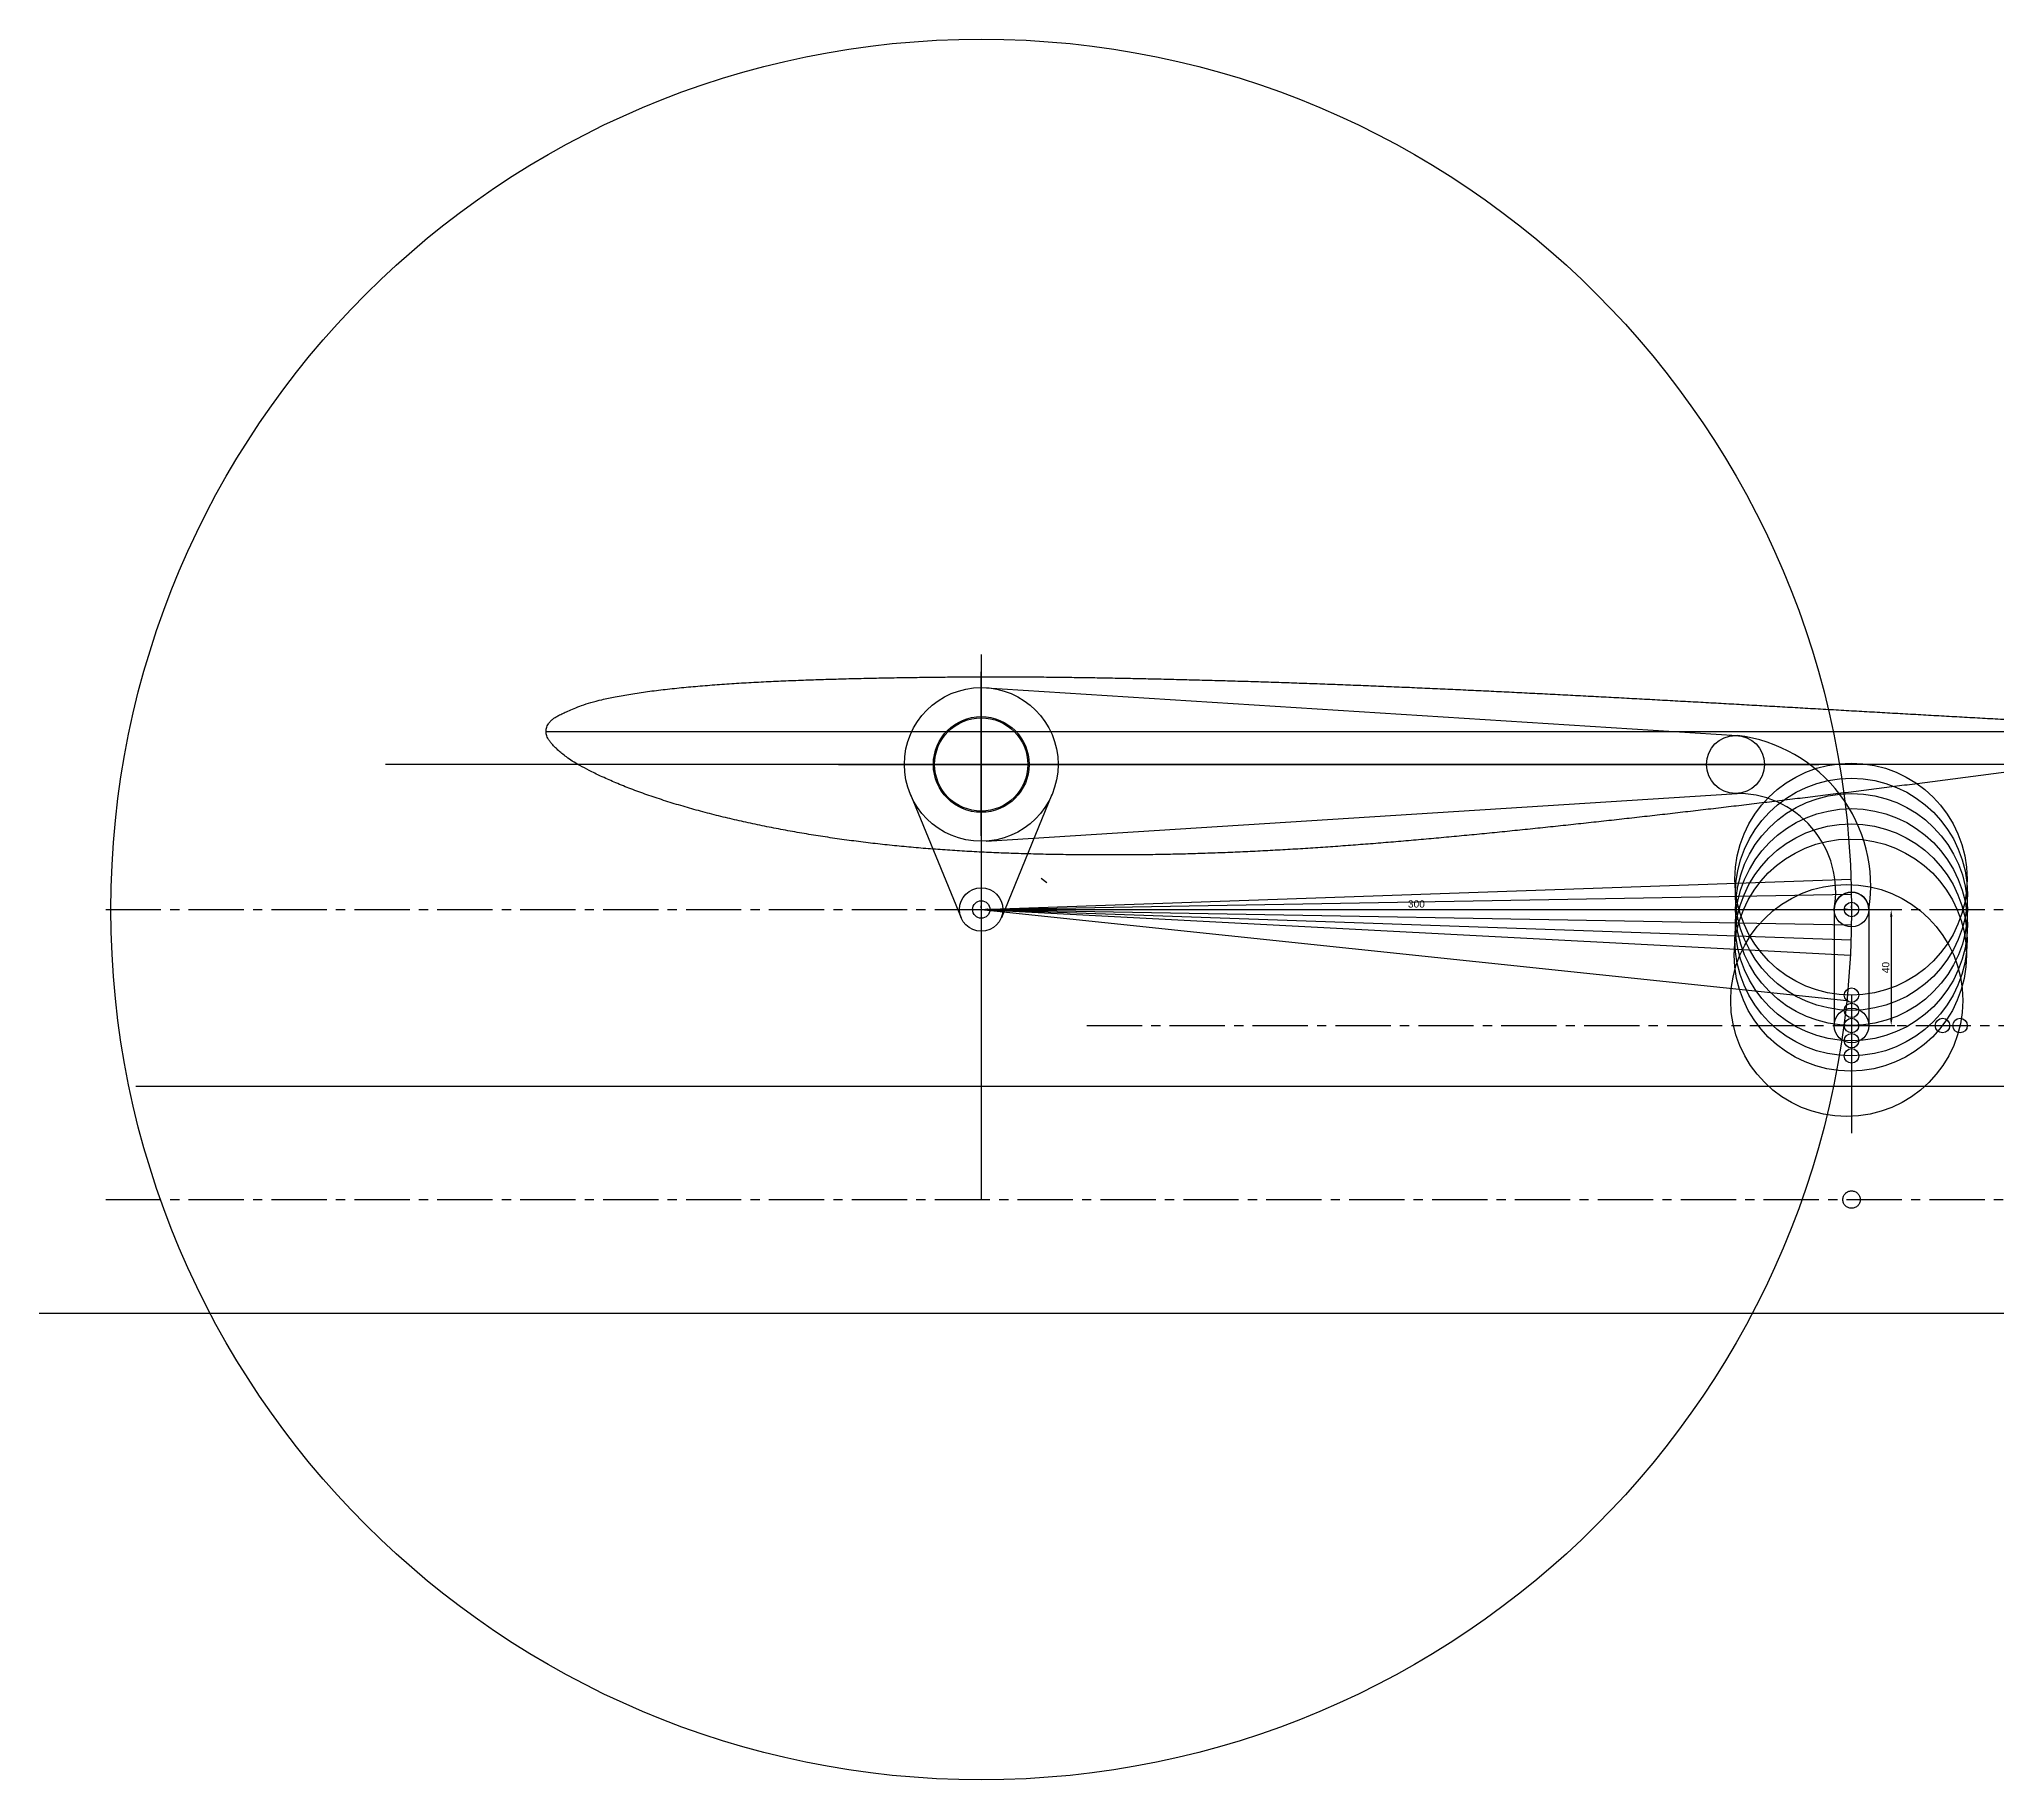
# Model space of a CAD drawing. Header units: millimetres. Extents: x 734 to 2905, y 104 to 2100.
# Drawn here: x 734 to 1409, y 1480 to 2080 of the extents above; entities that cross this region are included whole.
import ezdxf

# ---------------------------------------------------------------- set-up
doc = ezdxf.new("R2010")
doc.units = ezdxf.units.MM
doc.linetypes.add('CENTER2', pattern=[28.575, 19.05, -3.175, 3.175, -3.175])
doc.styles.get("Standard").update_dxf_attribs({"font": 'arial.ttf'})
doc.dimstyles.new('ISO-25', dxfattribs={"dimtxt": 2.5, "dimasz": 2.5, "dimexe": 1.25, "dimexo": 0.625, "dimtad": 1, "dimtxsty": 'Standard', "dimcen": 2.5, "dimadec": 0, "dimazin": 0, "dimtfac": 1, "dimtmove": 0, "dimatfit": 3, "dimfxl": 1, "dimarcsym": 0})

# ---------------------------------------------------------------- blocks, each defined once
blk = doc.blocks.new('*D3')
at = {"color": 0, "lineweight": -2, "transparency": 16777216}
for p, q in [((1359.11, 1779.53), (1373.42, 1779.53)), ((1372.17, 1777.03), (1372.17, 1742.03)), ((1359.11, 1739.53), (1373.42, 1739.53))]:
    blk.add_line(p, q, dxfattribs=at)
at = {"color": 0, "transparency": 16777216}
for points in [[(1371.76, 1777.03), (1372.59, 1777.03), (1372.17, 1779.53)], [(1371.76, 1742.03), (1372.59, 1742.03), (1372.17, 1739.53)]]:
    blk.add_solid(points, dxfattribs=at)
at = {"layer": 'Defpoints', "color": 0, "transparency": 16777216}
for p in [(1358.49, 1779.53), (1358.49, 1739.53), (1372.17, 1739.53)]:
    blk.add_point(p, dxfattribs=at)
at = {"color": 0, "transparency": 16777216, "insert": (1370.27, 1759.53), "char_height": 2.5, "attachment_point": 5, "rotation": 90}
blk.add_mtext('40', dxfattribs=at)
blk = doc.blocks.new('*D4')
at = {"color": 0, "lineweight": -2, "transparency": 16777216}
for p, q in [((1058.49, 1780.16), (1058.49, 1780.78)), ((1060.99, 1779.53), (1355.99, 1779.53)), ((1358.49, 1780.16), (1358.49, 1780.78))]:
    blk.add_line(p, q, dxfattribs=at)
at = {"color": 0, "transparency": 16777216}
for points in [[(1060.99, 1779.95), (1060.99, 1779.12), (1058.49, 1779.53)], [(1355.99, 1779.95), (1355.99, 1779.12), (1358.49, 1779.53)]]:
    blk.add_solid(points, dxfattribs=at)
at = {"layer": 'Defpoints', "color": 0, "transparency": 16777216}
for p in [(1058.49, 1779.53), (1358.49, 1779.53), (1358.49, 1779.53)]:
    blk.add_point(p, dxfattribs=at)
at = {"color": 0, "transparency": 16777216, "insert": (1208.49, 1781.43), "char_height": 2.5, "attachment_point": 5}
blk.add_mtext('300', dxfattribs=at)

msp = doc.modelspace()

# ---------------------------------------------------------------- linework, layer by layer
for p, q in [((1058.49, 1867.466), (1058.49, 1789.277)), ((1058.49, 1804.89), (1058.49, 1861.42)), ((1009.305, 1829.532), (1347.183, 1829.532)), ((1058.49, 1829.532), (1058.49, 1679.532)), ((1058.49, 1829.532), (1318.49, 1829.532)), ((1358.49, 1750.003), (1358.49, 1702.474)), ((767.069, 1718.657), (1609.587, 1718.657)), ((733.749, 1640.407), (1609.587, 1640.407))]:
    msp.add_line(p, q)
at = {"color": 3}
for p, q in [((1058.49, 1859.754), (1058.49, 1799.311)), ((908.543, 1840.87), (1555.189, 1840.87)), ((1634.839, 1829.532), (853.099, 1829.532)), ((1634.839, 1829.532), (853.099, 1829.532)), ((1058.49, 1779.532), (1358.307, 1769.063))]:
    msp.add_line(p, q, dxfattribs=at)
at = {"color": 32, "true_color": 0xcd6928}
for p, q in [((1058.49, 1856.032), (1319.122, 1839.512)), ((1060.222, 1803.089), (1319.124, 1819.553))]:
    msp.add_line(p, q, dxfattribs=at)
at = {"color": 6}
for p, q in [((1058.49, 1829.532), (1058.49, 1779.532)), ((1034.111, 1819.144), (1051.552, 1776.683)), ((1082.869, 1819.144), (1065.427, 1776.683)), ((1058.49, 1779.532), (1358.444, 1774.297)), ((1352.49, 1779.532), (1352.49, 1739.532)), ((1364.49, 1779.532), (1364.49, 1739.532))]:
    msp.add_line(p, q, dxfattribs=at)
at = {"color": 1}
msp.add_line((1058.49, 1779.532), (1358.307, 1790.002), dxfattribs=at)
at = {"color": 143}
msp.add_line((1079.204, 1790.301), (1081.062, 1788.816), dxfattribs=at)
at = {"color": 5}
msp.add_line((1058.49, 1779.532), (1358.444, 1784.768), dxfattribs=at)
at = {"linetype": 'CENTER2'}
for p, q in [((756.699, 1779.532), (1609.587, 1779.532)), ((1094.866, 1739.532), (1947.754, 1739.532)), ((756.699, 1679.532), (1609.587, 1679.532))]:
    msp.add_line(p, q, dxfattribs=at)
at = {"color": 4}
msp.add_line((1058.49, 1779.532), (1356.846, 1748.174), dxfattribs=at)
at = {"color": 2}
msp.add_line((1058.49, 1779.532), (1358.078, 1763.832), dxfattribs=at)
for centre, radius in [((1058.49, 1779.532), 300), ((1058.49, 1829.532), 26.5), ((1058.49, 1829.532), 16.5), ((1358.49, 1779.532), 40), ((1358.49, 1739.532), 2.5)]:
    msp.add_circle(centre, radius)
at = {"color": 3}
for centre, radius in [((1058.49, 1829.532), 16.075), ((1058.49, 1829.532), 16.075), ((1058.49, 1829.532), 16.075), ((1358.307, 1769.062), 40), ((1358.49, 1729.063), 2.5)]:
    msp.add_circle(centre, radius, dxfattribs=at)
at = {"color": 32, "true_color": 0xcd6928}
for centre, radius in [((1318.49, 1829.532), 10), ((1358.49, 1779.532), 6), ((1358.49, 1779.532), 2.5)]:
    msp.add_circle(centre, radius, dxfattribs=at)
at = {"color": 1}
for centre, radius in [((1358.307, 1790.002), 40), ((1358.49, 1750.003), 2.5)]:
    msp.add_circle(centre, radius, dxfattribs=at)
at = {"color": 5}
for centre, radius in [((1358.444, 1784.768), 40), ((1358.49, 1744.768), 2.5)]:
    msp.add_circle(centre, radius, dxfattribs=at)
at = {"color": 6}
for centre, radius in [((1358.444, 1774.297), 40), ((1058.49, 1779.532), 7.5), ((1058.49, 1779.532), 3), ((1358.49, 1739.532), 6), ((1358.49, 1734.297), 2.5)]:
    msp.add_circle(centre, radius, dxfattribs=at)
at = {"color": 2}
for centre, radius in [((1358.078, 1763.832), 40), ((1389.852, 1739.532), 2.5)]:
    msp.add_circle(centre, radius, dxfattribs=at)
at = {"color": 4}
for centre, radius in [((1356.846, 1748.174), 40), ((1395.902, 1739.532), 2.5)]:
    msp.add_circle(centre, radius, dxfattribs=at)
at = {"color": 30, "linetype": 'CENTER2', "true_color": 0xf8991e}
msp.add_circle((1358.49, 1679.532), 3, dxfattribs=at)
at = {"color": 32, "true_color": 0xcd6928}
for centre, radius, start, end in [((1312.755, 1787.549), 52.352, 351.191702, 83.014288), ((1319.048, 1785.57), 33.983, 349.766042, 91.583594)]:
    msp.add_arc(centre, radius, start, end, dxfattribs=at)
at = {"color": 6}
msp.add_arc((1358.49, 1779.532), 6, 360, 180, dxfattribs=at)
at = {"color": 3}
msp.add_spline([(1508.49, 1840.87), (1505.78, 1840.835), (1500.913, 1840.856), (1495.2, 1840.991), (1488.844, 1841.219), (1482.12, 1841.511), (1475.182, 1841.838), (1468.161, 1842.179), (1461.102, 1842.524), (1454.031, 1842.871), (1446.955, 1843.227), (1439.866, 1843.589), (1432.775, 1843.953), (1425.698, 1844.321), (1418.638, 1844.698), (1411.579, 1845.084), (1404.521, 1845.468), (1397.456, 1845.859), (1390.366, 1846.259), (1383.267, 1846.659), (1376.171, 1847.058), (1369.087, 1847.458), (1362, 1847.862), (1354.91, 1848.266), (1347.841, 1848.668), (1340.803, 1849.075), (1333.779, 1849.472), (1326.746, 1849.87), (1319.704, 1850.27), (1312.657, 1850.667), (1305.628, 1851.061), (1298.605, 1851.446), (1291.578, 1851.838), (1284.526, 1852.221), (1277.449, 1852.601), (1270.385, 1852.975), (1263.338, 1853.348), (1256.318, 1853.713), (1249.285, 1854.067), (1242.247, 1854.422), (1235.192, 1854.768), (1228.142, 1855.109), (1221.092, 1855.436), (1214.016, 1855.759), (1206.956, 1856.074), (1199.905, 1856.375), (1192.839, 1856.665), (1185.773, 1856.945), (1178.706, 1857.217), (1171.649, 1857.478), (1164.604, 1857.725), (1157.546, 1857.957), (1150.485, 1858.18), (1143.433, 1858.389), (1136.369, 1858.588), (1129.318, 1858.774), (1122.27, 1858.945), (1115.208, 1859.104), (1108.154, 1859.253), (1101.123, 1859.386), (1094.088, 1859.5), (1087.062, 1859.6), (1080.065, 1859.676), (1073.067, 1859.728), (1066.078, 1859.757), (1059.117, 1859.755), (1052.146, 1859.72), (1045.142, 1859.659), (1038.13, 1859.578), (1031.121, 1859.477), (1024.12, 1859.356), (1017.148, 1859.209), (1010.183, 1859.031), (1003.231, 1858.828), (996.333, 1858.589), (989.452, 1858.306), (982.601, 1857.982), (975.819, 1857.609), (969.119, 1857.171), (962.46, 1856.66), (955.929, 1856.083), (949.582, 1855.418), (943.477, 1854.651), (937.692, 1853.776), (932.351, 1852.823), (927.707, 1851.857), (923.881, 1850.879), (920.739, 1849.85), (918.139, 1848.827), (915.999, 1847.904), (914.244, 1847.114), (912.805, 1846.424), (911.63, 1845.758), (910.678, 1845.064), (909.921, 1844.332), (909.342, 1843.568), (908.92, 1842.789), (908.638, 1842.015), (908.493, 1841.257), (908.611, 1839.753), (908.895, 1838.971), (909.326, 1838.171), (909.904, 1837.345), (910.628, 1836.474), (911.511, 1835.533), (912.584, 1834.5), (913.894, 1833.36), (915.513, 1832.102), (917.535, 1830.716), (920.085, 1829.185), (923.32, 1827.466), (927.304, 1825.523), (931.941, 1823.449), (937.05, 1821.361), (942.508, 1819.343), (948.257, 1817.398), (954.177, 1815.554), (960.235, 1813.819), (966.411, 1812.184), (972.648, 1810.66), (978.961, 1809.243), (985.342, 1807.923), (991.783, 1806.697), (998.248, 1805.565), (1004.748, 1804.532), (1011.291, 1803.584), (1017.848, 1802.73), (1024.451, 1801.959), (1031.049, 1801.275), (1037.68, 1800.68), (1044.351, 1800.162), (1051.056, 1799.721), (1057.797, 1799.346), (1064.555, 1799.039), (1071.354, 1798.794), (1078.177, 1798.605), (1085.036, 1798.467), (1091.912, 1798.374), (1098.788, 1798.327), (1105.67, 1798.325), (1112.545, 1798.368), (1119.411, 1798.46), (1126.289, 1798.599), (1133.157, 1798.784), (1140.03, 1799.019), (1146.924, 1799.298), (1153.813, 1799.617), (1160.706, 1799.982), (1167.624, 1800.386), (1174.541, 1800.826), (1181.461, 1801.303), (1188.395, 1801.815), (1195.329, 1802.359), (1202.286, 1802.937), (1209.254, 1803.538), (1216.217, 1804.166), (1223.209, 1804.818), (1230.201, 1805.488), (1237.182, 1806.178), (1244.183, 1806.891), (1251.21, 1807.618), (1258.222, 1808.353), (1265.219, 1809.105), (1272.238, 1809.874), (1279.266, 1810.65), (1286.275, 1811.435), (1293.301, 1812.234), (1300.326, 1813.043), (1307.361, 1813.86), (1314.379, 1814.681), (1321.397, 1815.516), (1328.429, 1816.357), (1335.455, 1817.206), (1342.494, 1818.063), (1349.521, 1818.926), (1356.559, 1819.799), (1363.601, 1820.676), (1370.62, 1821.555), (1377.63, 1822.443), (1384.636, 1823.329), (1391.644, 1824.226), (1398.668, 1825.131), (1405.681, 1826.043), (1412.715, 1826.965), (1419.75, 1827.891), (1426.765, 1828.821), (1433.784, 1829.763), (1440.807, 1830.71), (1447.802, 1831.66), (1454.756, 1832.62), (1461.687, 1833.601), (1468.588, 1834.6), (1475.419, 1835.618), (1482.155, 1836.671), (1488.818, 1837.76), (1495.211, 1838.83), (1500.954, 1839.784), (1505.802, 1840.515), (1508.49, 1840.87)], degree=3, dxfattribs=at)

# ---------------------------------------------------------------- dimensions: what is measured, and where the dimension line sits
dim = msp.add_linear_dim(base=(1358.49, 1779.532), p1=(1058.49, 1779.532), p2=(1358.49, 1779.532), dimstyle='ISO-25')
dim.commit()
dim.dimension.update_dxf_attribs({"geometry": '*D4', "text_midpoint": (1208.49, 1781.435)})
at = {"color": 6}
dim = msp.add_linear_dim(base=(1372.173, 1739.532), p1=(1358.49, 1779.532), p2=(1358.49, 1739.532), angle=90, dimstyle='ISO-25', dxfattribs=at)
dim.commit()
dim.dimension.update_dxf_attribs({"geometry": '*D3', "text_midpoint": (1370.271, 1759.532)})

doc.saveas('drawing.dxf')
